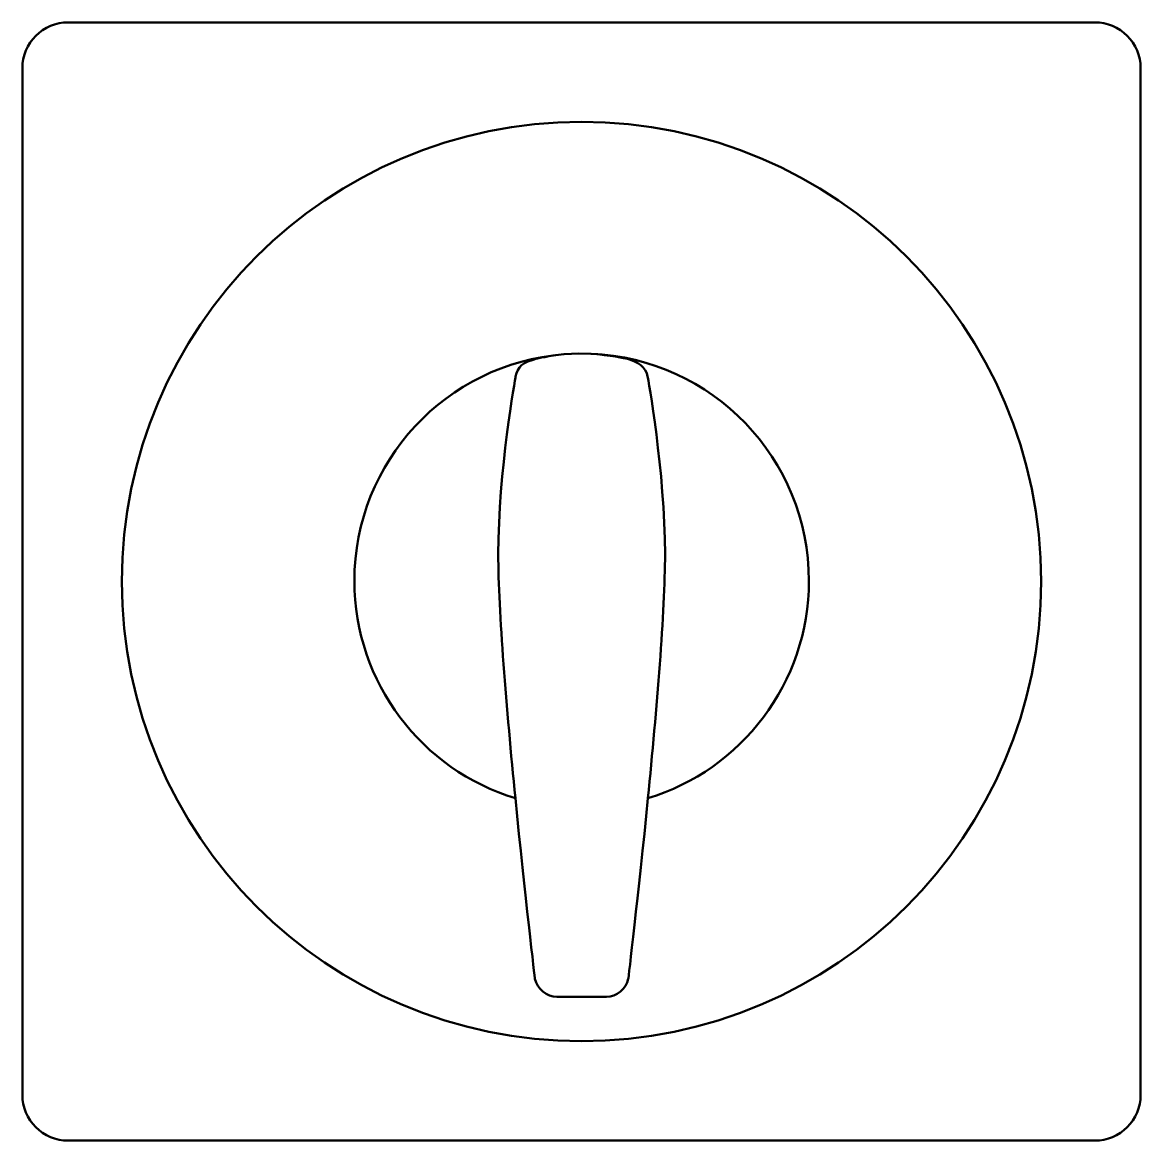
# Model space of a CAD drawing. Header units: inches. Extents: x 0.1 to 73.1, y -73 to 0.
import ezdxf

# ---------------------------------------------------------------- set-up
doc = ezdxf.new("R2010")
doc.units = ezdxf.units.IN
doc.header["$MEASUREMENT"] = 0
doc.layers.add('Layer 1', color=7, linetype='Continuous')

# ---------------------------------------------------------------- blocks, each defined once
blk = doc.blocks.new('block 2')
at = {"layer": 'Layer 1', "color": 7, "lineweight": 50}
for points in [[(32.324, -23.12), (32.434, -22.477), (32.802, -22.189), (33.711, -21.95), (33.711, -21.95), (34.5, -21.766), (35.471, -21.669), (27.821, -22.263), (21.798, -28.653), (21.798, -36.455), (21.798, -43.143), (26.224, -48.795), (32.306, -50.648), (31.736, -44.882), (31.191, -38.409), (31.191, -34.72), (31.191, -29.342), (32.324, -23.12), (32.324, -23.12)], [(51.469, -36.455), (51.469, -28.467), (45.155, -21.957), (37.246, -21.635), (38.431, -21.712), (39.556, -21.95), (39.556, -21.95), (40.315, -22.154), (40.833, -22.477), (40.943, -23.12), (40.943, -23.12), (42.077, -29.342), (42.077, -34.72), (42.077, -38.409), (41.532, -44.882), (40.962, -50.648), (47.043, -48.795), (51.469, -43.143), (51.469, -36.455)]]:
    blk.add_open_spline(points, degree=3, knots=[0, 0, 0, 0, 1, 1, 1, 2, 2, 2, 3, 3, 3, 4, 4, 4, 5, 5, 5, 6, 6, 6, 6], dxfattribs=at)

msp = doc.modelspace()

# ---------------------------------------------------------------- linework, layer by layer
at = {"layer": 'Layer 1', "color": 7, "lineweight": 50}
msp.add_lwpolyline([(35.486, -21.665), (36.452, -21.61), (37.232, -21.637)], dxfattribs=at)
for points, knots in [([(73.124, -70), (73.124, -71.657), (71.781, -73), (70.124, -73), (70.124, -73), (3.124, -73), (3.124, -73), (1.467, -73), (0.124, -71.657), (0.124, -70), (0.124, -70), (0.124, -3), (0.124, -3), (0.124, -1.343), (1.467, 0), (3.124, 0), (3.124, 0), (70.124, 0), (70.124, 0), (71.781, 0), (73.124, -1.343), (73.124, -3), (73.124, -3), (73.124, -70), (73.124, -70)], [0, 0, 0, 0, 1, 1, 1, 2, 2, 2, 3, 3, 3, 4, 4, 4, 5, 5, 5, 6, 6, 6, 7, 7, 7, 8, 8, 8, 8]), ([(66.624, -36.5), (66.624, -53.069), (53.193, -66.5), (36.624, -66.5), (20.055, -66.5), (6.624, -53.069), (6.624, -36.5), (6.624, -19.931), (20.055, -6.5), (36.624, -6.5), (53.193, -6.5), (66.624, -19.931), (66.624, -36.5)], [0, 0, 0, 0, 1, 1, 1, 2, 2, 2, 3, 3, 3, 4, 4, 4, 4]), ([(32.306, -50.648), (32.931, -56.974), (33.587, -62.448), (33.587, -62.448), (33.72, -63.087), (34.362, -63.61), (35.014, -63.61), (35.014, -63.61), (38.253, -63.61), (38.253, -63.61), (38.906, -63.61), (39.548, -63.087), (39.679, -62.448), (39.679, -62.448), (40.336, -56.974), (40.962, -50.648)], [0, 0, 0, 0, 1, 1, 1, 2, 2, 2, 3, 3, 3, 4, 4, 4, 5, 5, 5, 5])]:
    msp.add_open_spline(points, degree=3, knots=knots, dxfattribs=at)

# ---------------------------------------------------------------- block references
at = {"layer": 'Layer 1'}
msp.add_blockref('block 2', (0, 0), dxfattribs=at)

doc.saveas('drawing.dxf')
